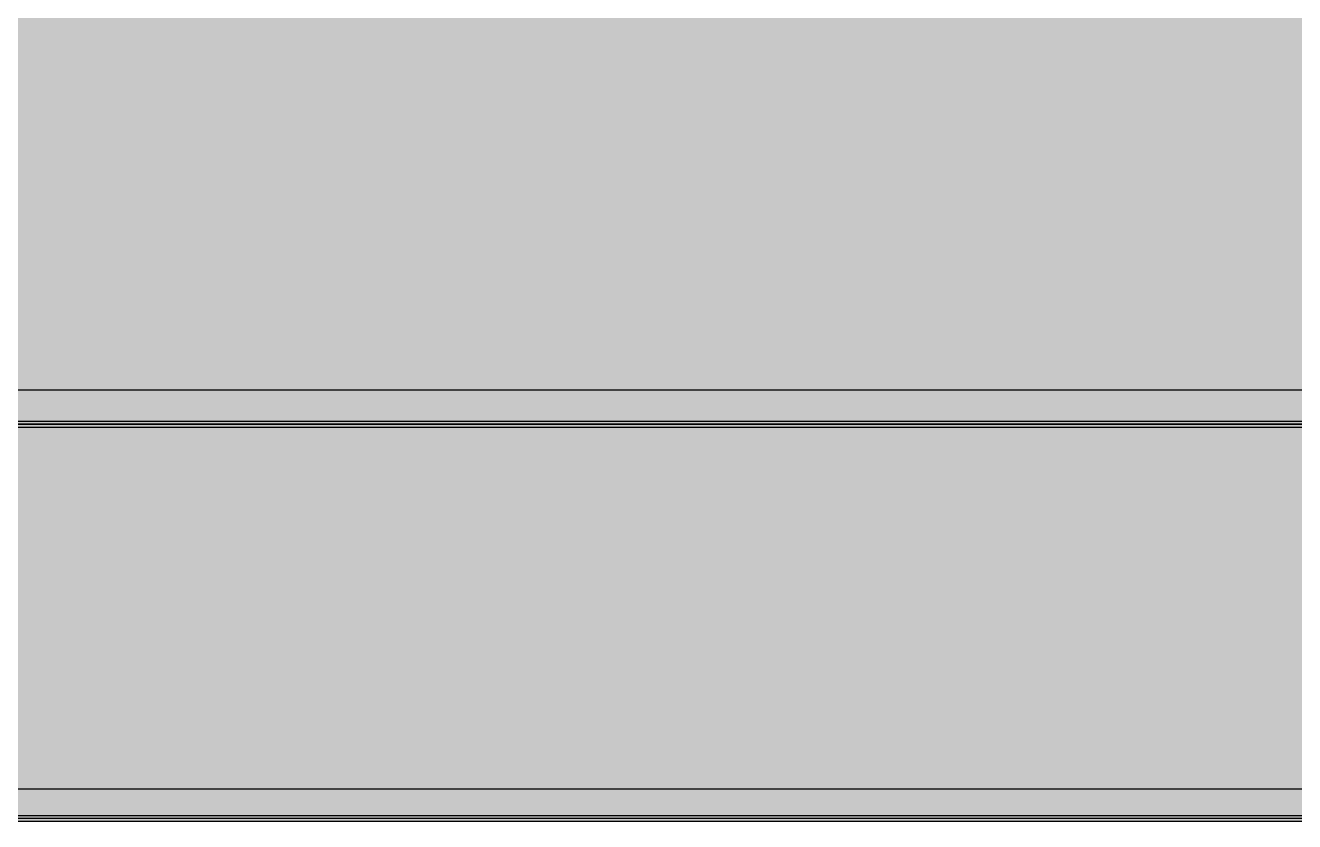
# Model space of a CAD drawing. Header units: millimetres. Extents: x 0 to 966, y -664 to 90.
# Drawn here: x 571.7 to 643.5, y -260 to -215 of the extents above; entities that cross this region are included whole.
import ezdxf

# ---------------------------------------------------------------- set-up
doc = ezdxf.new("R2010")
doc.units = ezdxf.units.MM
doc.layers.add('HDL_BODY', color=7, linetype='Continuous')
doc.layers.add('HDL_DETAIL', color=7, linetype='Continuous')

# ---------------------------------------------------------------- blocks, each defined once
blk = doc.blocks.new('M_R12.10.1_FRONT')
at = {"layer": 'HDL_BODY', "true_color": 0x202126}
blk.add_hatch(color=250, dxfattribs=at).paths.add_polyline_path([(0, 0), (216, 0), (216, 90), (0, 90)])
at = {"layer": 'HDL_BODY', "true_color": 0x2a2a30}
blk.add_hatch(color=250, dxfattribs=at).paths.add_polyline_path([(0.4, 20.52), (215.6, 20.52), (215.6, 68.31), (0.4, 68.31)])
at = {"layer": 'HDL_BODY', "true_color": 0x23242a}
blk.add_hatch(color=250, dxfattribs=at).paths.add_polyline_path([(0.4, 0.5), (215.6, 0.5), (215.6, 19.8), (0.4, 19.8)])
at = {"layer": 'HDL_DETAIL', "color": 251, "true_color": 0x52555c}
for points in [[(0, 89.823), (216, 89.823), (216, 0), (0, 0), (0, 89.823)], [(0.351, 89.999), (215.91, 89.999), (215.91, 0.177), (0.351, 0.177), (0.351, 89.999)], [(0, 67.545), (216, 67.545), (216, 22.28), (0, 22.28), (0, 67.545)], [(0.351, 67.722), (215.91, 67.722), (215.91, 22.456), (0.351, 22.456), (0.351, 67.722)]]:
    blk.add_lwpolyline(points, close=True, dxfattribs=at)
for points in [[(0.79, 24.394), (214.42, 24.394)], [(0.79, 24.394), (214.42, 24.394)], [(0.79, 24.394), (214.42, 24.394)], [(0.79, 24.394), (214.42, 24.394)], [(0.79, 24.394), (214.42, 24.394)], [(0.79, 24.394), (214.42, 24.394)], [(0.79, 24.394), (214.42, 24.394)], [(0.79, 24.394), (214.42, 24.394)], [(0.79, 24.394), (214.42, 24.394)], [(0.79, 24.394), (214.42, 24.394)], [(0.79, 24.394), (214.42, 24.394)], [(0.79, 24.394), (214.42, 24.394)], [(0.79, 24.394), (214.42, 24.394)], [(0.79, 24.394), (214.42, 24.394)], [(0.79, 24.394), (214.42, 24.394)], [(0.79, 24.394), (214.42, 24.394)], [(0.79, 24.394), (214.42, 24.394)], [(0.79, 24.394), (214.42, 24.394)], [(0.79, 24.394), (214.42, 24.394)], [(0.79, 24.394), (214.42, 24.394)], [(0.79, 24.394), (215.999, 24.394)], [(0.439, 22.456), (214.858, 22.456)], [(0.439, 22.456), (214.858, 22.456)], [(0.439, 22.456), (214.858, 22.456)], [(0.439, 22.456), (214.858, 22.456)], [(0.439, 22.456), (214.858, 22.456)], [(0.439, 22.456), (214.858, 22.456)], [(0.439, 22.456), (214.858, 22.456)], [(0.439, 22.456), (214.858, 22.456)], [(0.439, 22.456), (214.858, 22.456)], [(0.439, 22.456), (214.858, 22.456)], [(0.439, 22.456), (214.858, 22.456)], [(0.439, 22.456), (214.858, 22.456)], [(0.439, 22.456), (214.858, 22.456)], [(0.439, 22.456), (214.858, 22.456)], [(0.439, 22.456), (214.858, 22.456)], [(0.439, 22.456), (214.858, 22.456)], [(0.439, 22.456), (214.858, 22.456)], [(0.439, 22.456), (214.858, 22.456)], [(0.439, 22.456), (214.858, 22.456)], [(0.439, 22.456), (214.858, 22.456)], [(0.439, 22.456), (215.91, 22.456)], [(0.702, 22.632), (214.506, 22.632)], [(0.702, 22.632), (214.506, 22.632)], [(0.702, 22.632), (214.506, 22.632)], [(0.702, 22.632), (214.506, 22.632)], [(0.702, 22.632), (214.506, 22.632)], [(0.702, 22.632), (214.506, 22.632)], [(0.702, 22.632), (214.506, 22.632)], [(0.702, 22.632), (214.506, 22.632)], [(0.702, 22.632), (214.506, 22.632)], [(0.702, 22.632), (214.506, 22.632)], [(0.702, 22.632), (214.506, 22.632)], [(0.702, 22.632), (214.506, 22.632)], [(0.702, 22.632), (214.506, 22.632)], [(0.702, 22.632), (214.506, 22.632)], [(0.702, 22.632), (214.506, 22.632)], [(0.702, 22.632), (214.506, 22.632)], [(0.702, 22.632), (214.506, 22.632)], [(0.702, 22.632), (214.506, 22.632)], [(0.702, 22.632), (214.506, 22.632)], [(0.702, 22.632), (214.506, 22.632)], [(0.702, 22.632), (215.999, 22.632)], [(0.439, 1.85), (127.088, 1.85)], [(0.439, 1.85), (127.088, 1.85)], [(0.439, 1.85), (127.088, 1.85)], [(0.439, 1.85), (127.088, 1.85)], [(0.439, 1.85), (127.088, 1.85)], [(0.439, 1.85), (127.088, 1.85)], [(0.439, 1.85), (127.088, 1.85)], [(0.439, 1.85), (127.088, 1.85)], [(0.439, 1.85), (127.088, 1.85)], [(0.439, 1.85), (127.088, 1.85)], [(0.439, 1.85), (127.088, 1.85)], [(0.439, 1.85), (127.088, 1.85)], [(0.439, 1.85), (127.088, 1.85)], [(0.439, 1.85), (127.088, 1.85)], [(0.439, 1.85), (127.088, 1.85)], [(0.439, 1.85), (127.088, 1.85)], [(0.439, 1.85), (127.088, 1.85)], [(0.439, 1.85), (127.088, 1.85)], [(0.439, 1.85), (127.088, 1.85)], [(0.439, 1.85), (127.088, 1.85)], [(0.439, 1.85), (205.115, 1.85)], [(0.351, 0.353), (142.975, 0.353)], [(0.351, 0.353), (142.975, 0.353)], [(0.351, 0.353), (142.975, 0.353)], [(0.351, 0.353), (142.975, 0.353)], [(0.351, 0.353), (142.975, 0.353)], [(0.351, 0.353), (142.975, 0.353)], [(0.351, 0.353), (142.975, 0.353)], [(0.351, 0.353), (142.975, 0.353)], [(0.351, 0.353), (142.975, 0.353)], [(0.351, 0.353), (142.975, 0.353)], [(0.351, 0.353), (142.975, 0.353)], [(0.351, 0.353), (142.975, 0.353)], [(0.351, 0.353), (142.975, 0.353)], [(0.351, 0.353), (142.975, 0.353)], [(0.351, 0.353), (142.975, 0.353)], [(0.351, 0.353), (142.975, 0.353)], [(0.351, 0.353), (142.975, 0.353)], [(0.351, 0.353), (142.975, 0.353)], [(0.351, 0.353), (142.975, 0.353)], [(0.351, 0.353), (142.975, 0.353)], [(0.351, 0.353), (215.91, 0.353)]]:
    blk.add_lwpolyline(points, dxfattribs=at)

msp = doc.modelspace()

# ---------------------------------------------------------------- block references
msp.add_blockref('M_R12.10.1_FRONT', (500, -260))

doc.saveas('drawing.dxf')
